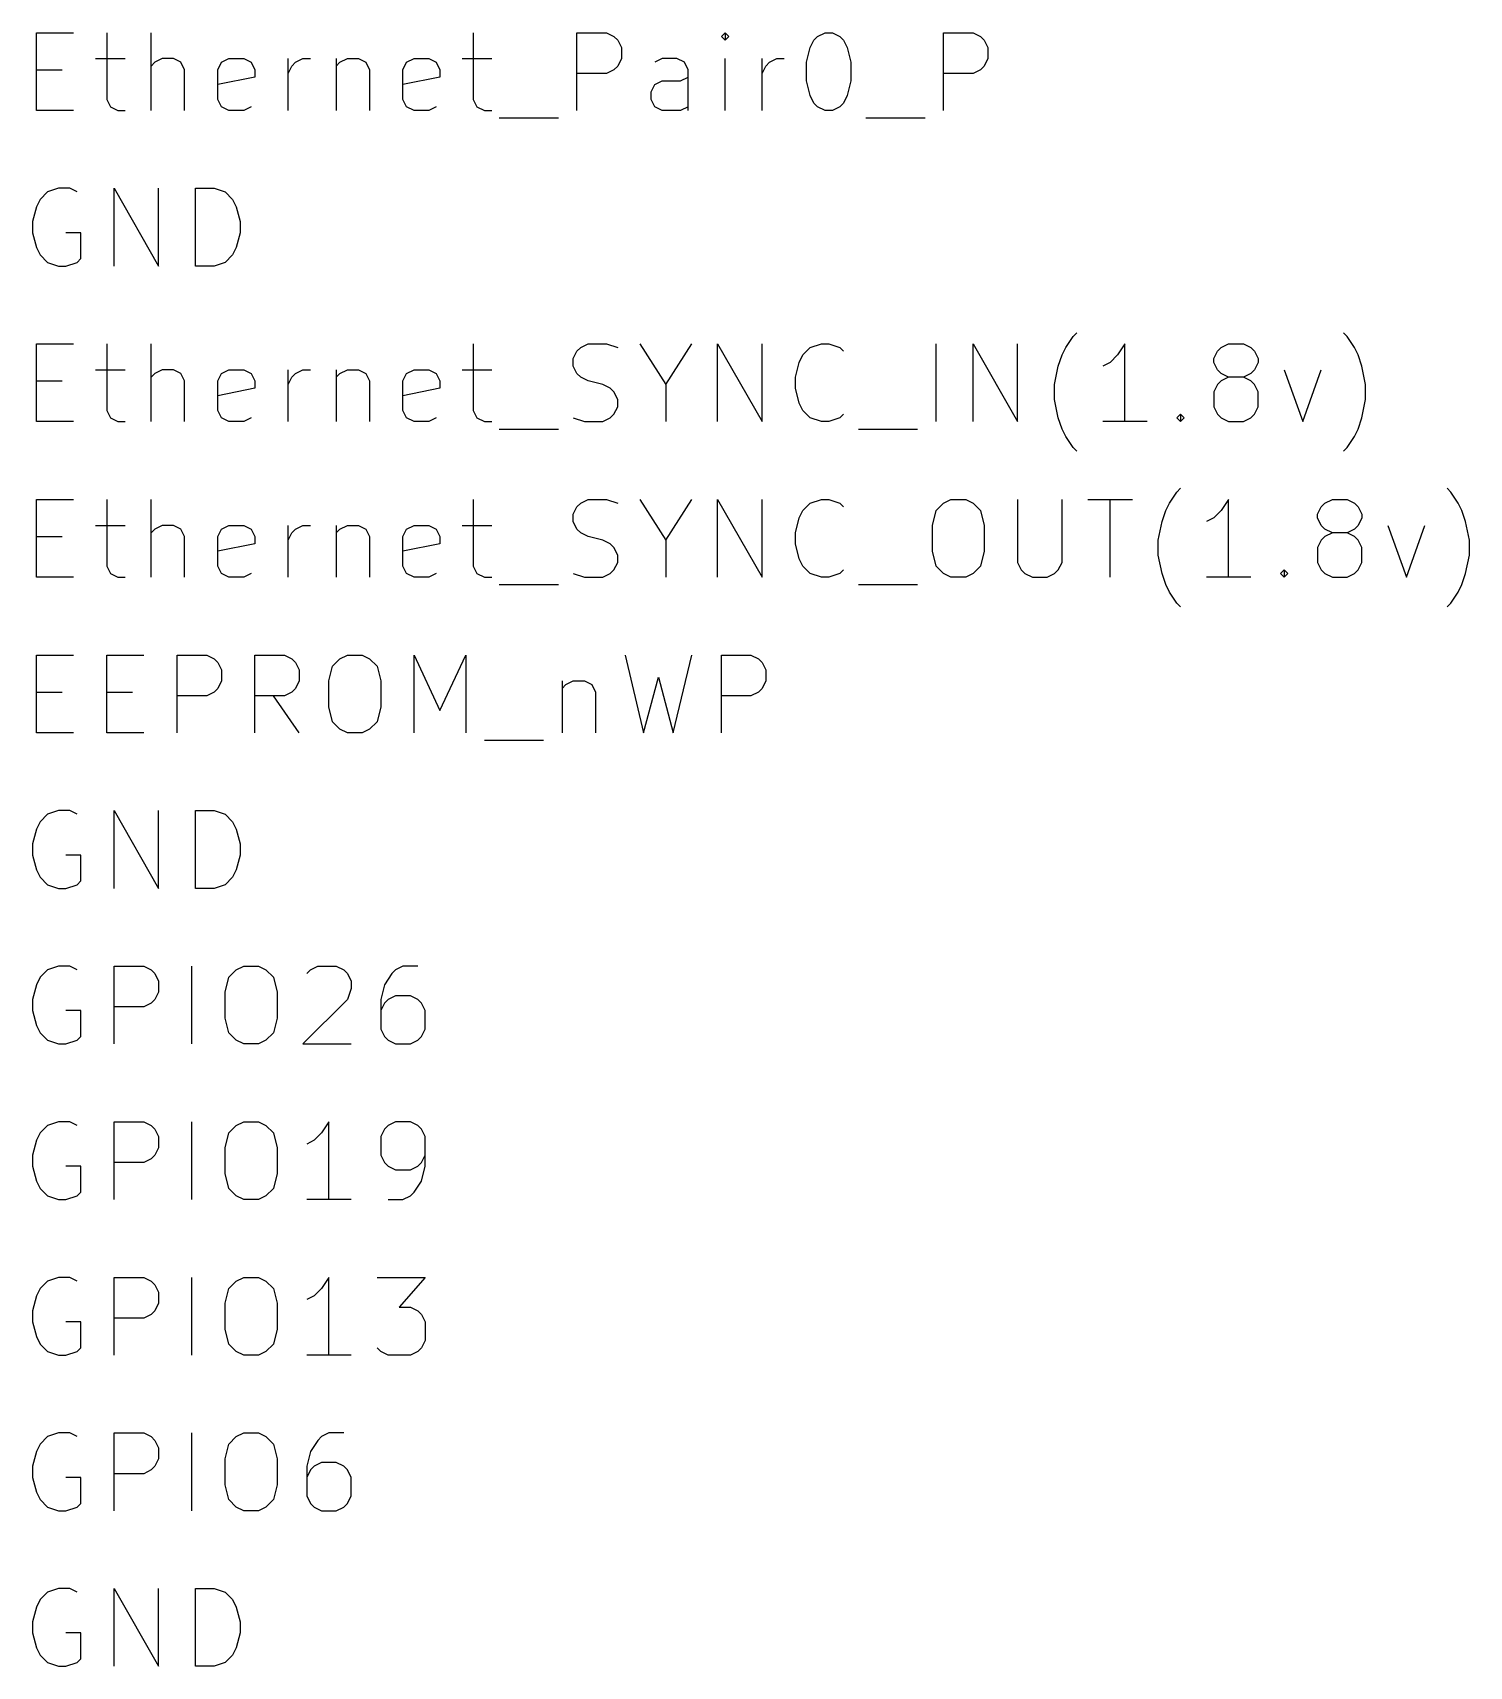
# Model space of a CAD drawing. Extents: x 0.4 to 11.3, y -7.9 to -0.4.
# Drawn here: x 1.73 to 2.653, y -2.473 to -1.423 of the extents above; entities that cross this region are included whole.
import ezdxf

# ---------------------------------------------------------------- set-up
doc = ezdxf.new("R2010")
doc.units = 0
doc.header["$MEASUREMENT"] = 0
doc.layers.add('CYAN2', color=4, linetype='CONTINUOUS')

msp = doc.modelspace()

# ---------------------------------------------------------------- linework, layer by layer
at = {"layer": 'CYAN2', "linetype": 'CONTINUOUS'}
for p, q in [((1.7319, -1.47313), (1.7319, -1.42313)), ((1.7319, -1.42313), (1.75571, -1.42313)), ((1.77714, -1.42313), (1.77714, -1.46599)), ((1.80571, -1.47313), (1.80571, -1.42313)), ((2.01285, -1.42313), (2.01285, -1.46599)), ((2.07952, -1.47313), (2.07952, -1.42313)), ((2.07952, -1.42313), (2.09856, -1.42313)), ((2.09856, -1.42313), (2.10333, -1.42551)), ((2.10333, -1.42551), (2.10571, -1.42789)), ((2.10571, -1.42789), (2.10809, -1.43265)), ((2.17475, -1.42313), (2.17237, -1.42551)), ((2.17237, -1.42551), (2.17475, -1.42789)), ((2.17713, -1.42551), (2.17475, -1.42313)), ((2.17475, -1.42313), (2.17475, -1.42789)), ((2.17475, -1.42789), (2.17713, -1.42551)), ((2.22952, -1.43265), (2.2319, -1.42789)), ((2.2319, -1.42789), (2.23428, -1.42551)), ((2.23428, -1.42551), (2.23904, -1.42313)), ((2.23904, -1.42313), (2.2438, -1.42313)), ((2.2438, -1.42313), (2.24856, -1.42551)), ((2.24856, -1.42551), (2.25094, -1.42789)), ((2.25094, -1.42789), (2.25333, -1.43265)), ((2.31523, -1.47313), (2.31523, -1.42313)), ((2.31523, -1.42313), (2.33428, -1.42313)), ((2.33428, -1.42313), (2.33904, -1.42551)), ((2.33904, -1.42551), (2.34142, -1.42789)), ((2.34142, -1.42789), (2.3438, -1.43265)), ((2.10809, -1.43265), (2.10809, -1.4398)), ((2.22714, -1.44218), (2.22952, -1.43265)), ((2.25333, -1.43265), (2.25571, -1.44218)), ((2.3438, -1.43265), (2.3438, -1.4398)), ((1.7319, -1.44694), (1.74857, -1.44694)), ((1.77, -1.4398), (1.78904, -1.4398)), ((1.80809, -1.44218), (1.80571, -1.44456)), ((1.81285, -1.4398), (1.80809, -1.44218)), ((1.82, -1.4398), (1.81285, -1.4398)), ((1.82476, -1.44218), (1.82, -1.4398)), ((1.82714, -1.44694), (1.82476, -1.44218)), ((1.82714, -1.47313), (1.82714, -1.44694)), ((1.84857, -1.44694), (1.85094, -1.44218)), ((1.84857, -1.46599), (1.84857, -1.44694)), ((1.85094, -1.44218), (1.85571, -1.4398)), ((1.85571, -1.4398), (1.86523, -1.4398)), ((1.86523, -1.4398), (1.86999, -1.44218)), ((1.86999, -1.44218), (1.87237, -1.44694)), ((1.87237, -1.44694), (1.87237, -1.4517)), ((1.8938, -1.47313), (1.8938, -1.4398)), ((1.8938, -1.44932), (1.89619, -1.44456)), ((1.89619, -1.44456), (1.89857, -1.44218)), ((1.89857, -1.44218), (1.90333, -1.4398)), ((1.90333, -1.4398), (1.90809, -1.4398)), ((1.92476, -1.4398), (1.92476, -1.47313)), ((1.92476, -1.44456), (1.92714, -1.44218)), ((1.92714, -1.44218), (1.9319, -1.4398)), ((1.9319, -1.4398), (1.93904, -1.4398)), ((1.93904, -1.4398), (1.9438, -1.44218)), ((1.9438, -1.44218), (1.94619, -1.44694)), ((1.94619, -1.44694), (1.94619, -1.47313)), ((1.96761, -1.44694), (1.96999, -1.44218)), ((1.96761, -1.46599), (1.96761, -1.44694)), ((1.96999, -1.44218), (1.97476, -1.4398)), ((1.97476, -1.4398), (1.98428, -1.4398)), ((1.98428, -1.4398), (1.98904, -1.44218)), ((1.98904, -1.44218), (1.99142, -1.44694)), ((1.99142, -1.44694), (1.99142, -1.4517)), ((2.00571, -1.4398), (2.02476, -1.4398)), ((2.10333, -1.44694), (2.09856, -1.44932)), ((2.10571, -1.44456), (2.10333, -1.44694)), ((2.10809, -1.4398), (2.10571, -1.44456)), ((2.13428, -1.4398), (2.12952, -1.44218)), ((2.1438, -1.4398), (2.13428, -1.4398)), ((2.14856, -1.44218), (2.1438, -1.4398)), ((2.15094, -1.44694), (2.14856, -1.44218)), ((2.15094, -1.47313), (2.15094, -1.44694)), ((2.17475, -1.47313), (2.17475, -1.4398)), ((2.19856, -1.47313), (2.19856, -1.4398)), ((2.19856, -1.44932), (2.20094, -1.44456)), ((2.20094, -1.44456), (2.20333, -1.44218)), ((2.20333, -1.44218), (2.20809, -1.4398)), ((2.20809, -1.4398), (2.21285, -1.4398)), ((2.22714, -1.45408), (2.22714, -1.44218)), ((2.25571, -1.44218), (2.25571, -1.45408)), ((2.33904, -1.44694), (2.33428, -1.44932)), ((2.34142, -1.44456), (2.33904, -1.44694)), ((2.3438, -1.4398), (2.34142, -1.44456)), ((1.87237, -1.4517), (1.84857, -1.45646)), ((1.99142, -1.4517), (1.96761, -1.45646)), ((2.09856, -1.44932), (2.07952, -1.44932)), ((2.12714, -1.46122), (2.12952, -1.45646)), ((2.12952, -1.45646), (2.13428, -1.45408)), ((2.13428, -1.45408), (2.14619, -1.45408)), ((2.14619, -1.45408), (2.15094, -1.4517)), ((2.22952, -1.46361), (2.22714, -1.45408)), ((2.25571, -1.45408), (2.25333, -1.46361)), ((2.33428, -1.44932), (2.31523, -1.44932)), ((1.77714, -1.46599), (1.77952, -1.47075)), ((1.85094, -1.47075), (1.84857, -1.46599)), ((1.96999, -1.47075), (1.96761, -1.46599)), ((2.01285, -1.46599), (2.01523, -1.47075)), ((2.12714, -1.46599), (2.12714, -1.46122)), ((2.12952, -1.47075), (2.12714, -1.46599)), ((2.2319, -1.46837), (2.22952, -1.46361)), ((2.23428, -1.47075), (2.2319, -1.46837)), ((2.25094, -1.46837), (2.24856, -1.47075)), ((2.25333, -1.46361), (2.25094, -1.46837)), ((1.75571, -1.47313), (1.7319, -1.47313)), ((1.77952, -1.47075), (1.78428, -1.47313)), ((1.78428, -1.47313), (1.78904, -1.47313)), ((1.85571, -1.47313), (1.85094, -1.47075)), ((1.86523, -1.47313), (1.85571, -1.47313)), ((1.86999, -1.47075), (1.86523, -1.47313)), ((1.97476, -1.47313), (1.96999, -1.47075)), ((1.98428, -1.47313), (1.97476, -1.47313)), ((1.98904, -1.47075), (1.98428, -1.47313)), ((2.01523, -1.47075), (2.02, -1.47313)), ((2.02, -1.47313), (2.02476, -1.47313)), ((2.02952, -1.47789), (2.06761, -1.47789)), ((2.13428, -1.47313), (2.12952, -1.47075)), ((2.14619, -1.47313), (2.13428, -1.47313)), ((2.15094, -1.47075), (2.14619, -1.47313)), ((2.23904, -1.47313), (2.23428, -1.47075)), ((2.2438, -1.47313), (2.23904, -1.47313)), ((2.24856, -1.47075), (2.2438, -1.47313)), ((2.26523, -1.47789), (2.30333, -1.47789)), ((1.73428, -1.53028), (1.7319, -1.53504)), ((1.73905, -1.52551), (1.73428, -1.53028)), ((1.74619, -1.52313), (1.73905, -1.52551)), ((1.75333, -1.52313), (1.74619, -1.52313)), ((1.75809, -1.52551), (1.75333, -1.52313)), ((1.7819, -1.57313), (1.7819, -1.52313)), ((1.7819, -1.52313), (1.81047, -1.57313)), ((1.81047, -1.57313), (1.81047, -1.52313)), ((1.83428, -1.57313), (1.83428, -1.52313)), ((1.83428, -1.52313), (1.84619, -1.52313)), ((1.84619, -1.52313), (1.85333, -1.52551)), ((1.85333, -1.52551), (1.85809, -1.53028)), ((1.85809, -1.53028), (1.86048, -1.53504)), ((1.7319, -1.53504), (1.72952, -1.54456)), ((1.86048, -1.53504), (1.86285, -1.54456)), ((1.72952, -1.54456), (1.72952, -1.5517)), ((1.72952, -1.5517), (1.7319, -1.56122)), ((1.76047, -1.5517), (1.75095, -1.5517)), ((1.76047, -1.56837), (1.76047, -1.5517)), ((1.86285, -1.5517), (1.86048, -1.56122)), ((1.86285, -1.54456), (1.86285, -1.5517)), ((1.7319, -1.56122), (1.73428, -1.56599)), ((1.86048, -1.56122), (1.85809, -1.56599)), ((1.73428, -1.56599), (1.73905, -1.57075)), ((1.73905, -1.57075), (1.74619, -1.57313)), ((1.74619, -1.57313), (1.75095, -1.57313)), ((1.75095, -1.57313), (1.75809, -1.57075)), ((1.75809, -1.57075), (1.76047, -1.56837)), ((1.84619, -1.57313), (1.83428, -1.57313)), ((1.85333, -1.57075), (1.84619, -1.57313)), ((1.85809, -1.56599), (1.85333, -1.57075)), ((2.39857, -1.61837), (2.40095, -1.61599)), ((2.57476, -1.61837), (2.57238, -1.61599)), ((1.7319, -1.67313), (1.7319, -1.62313)), ((1.7319, -1.62313), (1.75571, -1.62313)), ((1.77714, -1.62313), (1.77714, -1.66599)), ((1.80571, -1.67313), (1.80571, -1.62313)), ((2.01285, -1.62313), (2.01285, -1.66599)), ((2.07952, -1.62789), (2.0819, -1.62551)), ((2.0819, -1.62551), (2.08666, -1.62313)), ((2.08666, -1.62313), (2.09856, -1.62313)), ((2.09856, -1.62313), (2.10571, -1.62551)), ((2.11999, -1.62313), (2.13666, -1.64932)), ((2.13666, -1.64932), (2.15333, -1.62313)), ((2.16999, -1.67313), (2.16999, -1.62313)), ((2.16999, -1.62313), (2.19856, -1.67313)), ((2.19856, -1.67313), (2.19856, -1.62313)), ((2.22476, -1.63028), (2.22952, -1.62551)), ((2.22952, -1.62551), (2.23666, -1.62313)), ((2.23666, -1.62313), (2.24142, -1.62313)), ((2.24142, -1.62313), (2.24857, -1.62551)), ((2.24857, -1.62551), (2.25094, -1.62789)), ((2.31047, -1.67313), (2.31047, -1.62313)), ((2.33428, -1.67313), (2.33428, -1.62313)), ((2.33428, -1.62313), (2.36285, -1.67313)), ((2.36285, -1.67313), (2.36285, -1.62313)), ((2.39143, -1.63028), (2.39381, -1.62551)), ((2.39381, -1.62551), (2.39857, -1.61837)), ((2.4319, -1.62313), (2.42714, -1.63028)), ((2.4319, -1.67313), (2.4319, -1.62313)), ((2.49143, -1.62789), (2.49381, -1.62551)), ((2.49381, -1.62551), (2.49857, -1.62313)), ((2.49857, -1.62313), (2.50809, -1.62313)), ((2.50809, -1.62313), (2.51285, -1.62551)), ((2.51285, -1.62551), (2.51524, -1.62789)), ((2.57952, -1.62551), (2.57476, -1.61837)), ((2.5819, -1.63028), (2.57952, -1.62551)), ((2.07714, -1.63265), (2.07952, -1.62789)), ((2.07714, -1.63742), (2.07714, -1.63265)), ((2.07952, -1.64218), (2.07714, -1.63742)), ((2.22, -1.64456), (2.22237, -1.63504)), ((2.22237, -1.63504), (2.22476, -1.63028)), ((2.38666, -1.64932), (2.38904, -1.63742)), ((2.38904, -1.63742), (2.39143, -1.63028)), ((2.42238, -1.63504), (2.41762, -1.63742)), ((2.42714, -1.63028), (2.42238, -1.63504)), ((2.48905, -1.63265), (2.49143, -1.62789)), ((2.48905, -1.63504), (2.48905, -1.63265)), ((2.49143, -1.6398), (2.48905, -1.63504)), ((2.51524, -1.62789), (2.51762, -1.63265)), ((2.51762, -1.63504), (2.51524, -1.6398)), ((2.51762, -1.63265), (2.51762, -1.63504)), ((2.58428, -1.63742), (2.5819, -1.63028)), ((2.58666, -1.64932), (2.58428, -1.63742)), ((1.7319, -1.64694), (1.74857, -1.64694)), ((1.77, -1.6398), (1.78904, -1.6398)), ((1.80809, -1.64218), (1.80571, -1.64456)), ((1.81285, -1.6398), (1.80809, -1.64218)), ((1.82, -1.6398), (1.81285, -1.6398)), ((1.82476, -1.64218), (1.82, -1.6398)), ((1.82714, -1.64694), (1.82476, -1.64218)), ((1.82714, -1.67313), (1.82714, -1.64694)), ((1.84857, -1.64694), (1.85094, -1.64218)), ((1.84857, -1.66599), (1.84857, -1.64694)), ((1.85094, -1.64218), (1.85571, -1.6398)), ((1.85571, -1.6398), (1.86523, -1.6398)), ((1.86523, -1.6398), (1.86999, -1.64218)), ((1.86999, -1.64218), (1.87237, -1.64694)), ((1.87237, -1.64694), (1.87237, -1.6517)), ((1.8938, -1.67313), (1.8938, -1.6398)), ((1.8938, -1.64932), (1.89619, -1.64456)), ((1.89619, -1.64456), (1.89857, -1.64218)), ((1.89857, -1.64218), (1.90333, -1.6398)), ((1.90333, -1.6398), (1.90809, -1.6398)), ((1.92476, -1.6398), (1.92476, -1.67313)), ((1.92476, -1.64456), (1.92714, -1.64218)), ((1.92714, -1.64218), (1.9319, -1.6398)), ((1.9319, -1.6398), (1.93904, -1.6398)), ((1.93904, -1.6398), (1.9438, -1.64218)), ((1.9438, -1.64218), (1.94619, -1.64694)), ((1.94619, -1.64694), (1.94619, -1.67313)), ((1.96761, -1.64694), (1.96999, -1.64218)), ((1.96761, -1.66599), (1.96761, -1.64694)), ((1.96999, -1.64218), (1.97476, -1.6398)), ((1.97476, -1.6398), (1.98428, -1.6398)), ((1.98428, -1.6398), (1.98904, -1.64218)), ((1.98904, -1.64218), (1.99142, -1.64694)), ((1.99142, -1.64694), (1.99142, -1.6517)), ((2.00571, -1.6398), (2.02476, -1.6398)), ((2.0819, -1.64456), (2.07952, -1.64218)), ((2.08666, -1.64694), (2.0819, -1.64456)), ((2.09619, -1.64932), (2.08666, -1.64694)), ((2.22, -1.6517), (2.22, -1.64456)), ((2.49381, -1.64218), (2.49143, -1.6398)), ((2.49381, -1.64694), (2.49143, -1.64932)), ((2.49857, -1.64456), (2.49381, -1.64218)), ((2.49857, -1.64456), (2.49381, -1.64694)), ((2.50809, -1.64456), (2.49857, -1.64456)), ((2.51285, -1.64218), (2.50809, -1.64456)), ((2.51285, -1.64694), (2.50809, -1.64456)), ((2.51524, -1.6398), (2.51285, -1.64218)), ((2.51524, -1.64932), (2.51285, -1.64694)), ((2.53428, -1.6398), (2.54619, -1.67313)), ((2.54619, -1.67313), (2.55809, -1.6398)), ((1.87237, -1.6517), (1.84857, -1.65646)), ((1.99142, -1.6517), (1.96761, -1.65646)), ((2.10094, -1.6517), (2.09619, -1.64932)), ((2.10333, -1.65408), (2.10094, -1.6517)), ((2.10571, -1.65885), (2.10333, -1.65408)), ((2.10571, -1.66361), (2.10571, -1.65885)), ((2.13666, -1.64932), (2.13666, -1.67313)), ((2.22237, -1.66122), (2.22, -1.6517)), ((2.38666, -1.65885), (2.38666, -1.64932)), ((2.38904, -1.67075), (2.38666, -1.65885)), ((2.49143, -1.64932), (2.48905, -1.65408)), ((2.48905, -1.65408), (2.48905, -1.66361)), ((2.51762, -1.65408), (2.51524, -1.64932)), ((2.51762, -1.66361), (2.51762, -1.65408)), ((2.58428, -1.67075), (2.58666, -1.65885)), ((2.58666, -1.65885), (2.58666, -1.64932)), ((1.77714, -1.66599), (1.77952, -1.67075)), ((1.85094, -1.67075), (1.84857, -1.66599)), ((1.96999, -1.67075), (1.96761, -1.66599)), ((2.01285, -1.66599), (2.01523, -1.67075)), ((2.10094, -1.67075), (2.10333, -1.66837)), ((2.10333, -1.66837), (2.10571, -1.66361)), ((2.22476, -1.66599), (2.22237, -1.66122)), ((2.22952, -1.67075), (2.22476, -1.66599)), ((2.25094, -1.66837), (2.24857, -1.67075)), ((2.46524, -1.67075), (2.46761, -1.66837)), ((2.46761, -1.66837), (2.47, -1.67075)), ((2.46761, -1.66837), (2.46761, -1.67313)), ((2.48905, -1.66361), (2.49143, -1.66837)), ((2.49143, -1.66837), (2.49381, -1.67075)), ((2.51285, -1.67075), (2.51524, -1.66837)), ((2.51524, -1.66837), (2.51762, -1.66361)), ((1.75571, -1.67313), (1.7319, -1.67313)), ((1.77952, -1.67075), (1.78428, -1.67313)), ((1.78428, -1.67313), (1.78904, -1.67313)), ((1.85571, -1.67313), (1.85094, -1.67075)), ((1.86523, -1.67313), (1.85571, -1.67313)), ((1.86999, -1.67075), (1.86523, -1.67313)), ((1.97476, -1.67313), (1.96999, -1.67075)), ((1.98428, -1.67313), (1.97476, -1.67313)), ((1.98904, -1.67075), (1.98428, -1.67313)), ((2.01523, -1.67075), (2.02, -1.67313)), ((2.02, -1.67313), (2.02476, -1.67313)), ((2.02952, -1.67789), (2.06761, -1.67789)), ((2.07714, -1.67075), (2.08428, -1.67313)), ((2.08428, -1.67313), (2.09619, -1.67313)), ((2.09619, -1.67313), (2.10094, -1.67075)), ((2.23666, -1.67313), (2.22952, -1.67075)), ((2.24142, -1.67313), (2.23666, -1.67313)), ((2.24857, -1.67075), (2.24142, -1.67313)), ((2.26047, -1.67789), (2.29857, -1.67789)), ((2.39143, -1.67789), (2.38904, -1.67075)), ((2.39381, -1.68265), (2.39143, -1.67789)), ((2.44619, -1.67313), (2.41762, -1.67313)), ((2.46761, -1.67313), (2.46524, -1.67075)), ((2.47, -1.67075), (2.46761, -1.67313)), ((2.49381, -1.67075), (2.49857, -1.67313)), ((2.49857, -1.67313), (2.50809, -1.67313)), ((2.50809, -1.67313), (2.51285, -1.67075)), ((2.57952, -1.68265), (2.5819, -1.67789)), ((2.5819, -1.67789), (2.58428, -1.67075)), ((2.39857, -1.6898), (2.39381, -1.68265)), ((2.40095, -1.69218), (2.39857, -1.6898)), ((2.57238, -1.69218), (2.57476, -1.6898)), ((2.57476, -1.6898), (2.57952, -1.68265)), ((2.46047, -1.72551), (2.46523, -1.71837)), ((2.46523, -1.71837), (2.46761, -1.71599)), ((2.64143, -1.71837), (2.63904, -1.71599)), ((2.64619, -1.72551), (2.64143, -1.71837)), ((1.7319, -1.77313), (1.7319, -1.72313)), ((1.7319, -1.72313), (1.75571, -1.72313)), ((1.77714, -1.72313), (1.77714, -1.76599)), ((1.80571, -1.77313), (1.80571, -1.72313)), ((2.01285, -1.72313), (2.01285, -1.76599)), ((2.07714, -1.73265), (2.07952, -1.72789)), ((2.07952, -1.72789), (2.0819, -1.72551)), ((2.0819, -1.72551), (2.08666, -1.72313)), ((2.08666, -1.72313), (2.09856, -1.72313)), ((2.09856, -1.72313), (2.10571, -1.72551)), ((2.11999, -1.72313), (2.13666, -1.74932)), ((2.13666, -1.74932), (2.15333, -1.72313)), ((2.16999, -1.77313), (2.16999, -1.72313)), ((2.16999, -1.72313), (2.19856, -1.77313)), ((2.19856, -1.77313), (2.19856, -1.72313)), ((2.22237, -1.73504), (2.22476, -1.73028)), ((2.22476, -1.73028), (2.22952, -1.72551)), ((2.22952, -1.72551), (2.23666, -1.72313)), ((2.23666, -1.72313), (2.24142, -1.72313)), ((2.24142, -1.72313), (2.24857, -1.72551)), ((2.24857, -1.72551), (2.25094, -1.72789)), ((2.30809, -1.7398), (2.31047, -1.73028)), ((2.31047, -1.73028), (2.31523, -1.72551)), ((2.31523, -1.72551), (2.31999, -1.72313)), ((2.31999, -1.72313), (2.32952, -1.72313)), ((2.32952, -1.72313), (2.33428, -1.72551)), ((2.33428, -1.72551), (2.33904, -1.73028)), ((2.33904, -1.73028), (2.34142, -1.7398)), ((2.36285, -1.72313), (2.36285, -1.76361)), ((2.39142, -1.76361), (2.39142, -1.72313)), ((2.40809, -1.72313), (2.43666, -1.72313)), ((2.42238, -1.77313), (2.42238, -1.72313)), ((2.45571, -1.73742), (2.45809, -1.73028)), ((2.45809, -1.73028), (2.46047, -1.72551)), ((2.49381, -1.73028), (2.48904, -1.73504)), ((2.49857, -1.72313), (2.49381, -1.73028)), ((2.49857, -1.77313), (2.49857, -1.72313)), ((2.55571, -1.73265), (2.55809, -1.72789)), ((2.55809, -1.72789), (2.56047, -1.72551)), ((2.56047, -1.72551), (2.56524, -1.72313)), ((2.56524, -1.72313), (2.57476, -1.72313)), ((2.57476, -1.72313), (2.57952, -1.72551)), ((2.57952, -1.72551), (2.5819, -1.72789)), ((2.5819, -1.72789), (2.58428, -1.73265)), ((2.64857, -1.73028), (2.64619, -1.72551)), ((2.65095, -1.73742), (2.64857, -1.73028)), ((1.77, -1.7398), (1.78904, -1.7398)), ((1.80809, -1.74218), (1.80571, -1.74456)), ((1.81285, -1.7398), (1.80809, -1.74218)), ((1.82, -1.7398), (1.81285, -1.7398)), ((1.82476, -1.74218), (1.82, -1.7398)), ((1.82714, -1.74694), (1.82476, -1.74218)), ((1.84857, -1.74694), (1.85094, -1.74218)), ((1.85094, -1.74218), (1.85571, -1.7398)), ((1.85571, -1.7398), (1.86523, -1.7398)), ((1.86523, -1.7398), (1.86999, -1.74218)), ((1.86999, -1.74218), (1.87237, -1.74694)), ((1.8938, -1.77313), (1.8938, -1.7398)), ((1.89619, -1.74456), (1.89857, -1.74218)), ((1.89857, -1.74218), (1.90333, -1.7398)), ((1.90333, -1.7398), (1.90809, -1.7398)), ((1.92476, -1.7398), (1.92476, -1.77313)), ((1.92476, -1.74456), (1.92714, -1.74218)), ((1.92714, -1.74218), (1.9319, -1.7398)), ((1.9319, -1.7398), (1.93904, -1.7398)), ((1.93904, -1.7398), (1.9438, -1.74218)), ((1.9438, -1.74218), (1.94619, -1.74694)), ((1.96761, -1.74694), (1.96999, -1.74218)), ((1.96999, -1.74218), (1.97476, -1.7398)), ((1.97476, -1.7398), (1.98428, -1.7398)), ((1.98428, -1.7398), (1.98904, -1.74218)), ((1.98904, -1.74218), (1.99142, -1.74694)), ((2.00571, -1.7398), (2.02476, -1.7398)), ((2.07714, -1.73742), (2.07714, -1.73265)), ((2.07952, -1.74218), (2.07714, -1.73742)), ((2.0819, -1.74456), (2.07952, -1.74218)), ((2.22, -1.74456), (2.22237, -1.73504)), ((2.30809, -1.75646), (2.30809, -1.7398)), ((2.34142, -1.7398), (2.34142, -1.75646)), ((2.45333, -1.74932), (2.45571, -1.73742)), ((2.48904, -1.73504), (2.48428, -1.73742)), ((2.55571, -1.73504), (2.55571, -1.73265)), ((2.55809, -1.7398), (2.55571, -1.73504)), ((2.56047, -1.74218), (2.55809, -1.7398)), ((2.56524, -1.74456), (2.56047, -1.74218)), ((2.57952, -1.74218), (2.57476, -1.74456)), ((2.5819, -1.7398), (2.57952, -1.74218)), ((2.58428, -1.73504), (2.5819, -1.7398)), ((2.58428, -1.73265), (2.58428, -1.73504)), ((2.60095, -1.7398), (2.61285, -1.77313)), ((2.61285, -1.77313), (2.62476, -1.7398)), ((2.65333, -1.74932), (2.65095, -1.73742)), ((1.7319, -1.74694), (1.74857, -1.74694)), ((1.82714, -1.77313), (1.82714, -1.74694)), ((1.84857, -1.76599), (1.84857, -1.74694)), ((1.87237, -1.7517), (1.84857, -1.75646)), ((1.87237, -1.74694), (1.87237, -1.7517)), ((1.8938, -1.74932), (1.89619, -1.74456)), ((1.94619, -1.74694), (1.94619, -1.77313)), ((1.96761, -1.76599), (1.96761, -1.74694)), ((1.99142, -1.7517), (1.96761, -1.75646)), ((1.99142, -1.74694), (1.99142, -1.7517)), ((2.08666, -1.74694), (2.0819, -1.74456)), ((2.09619, -1.74932), (2.08666, -1.74694)), ((2.10094, -1.7517), (2.09619, -1.74932)), ((2.10333, -1.75408), (2.10094, -1.7517)), ((2.13666, -1.74932), (2.13666, -1.77313)), ((2.22, -1.7517), (2.22, -1.74456)), ((2.22237, -1.76122), (2.22, -1.7517)), ((2.45333, -1.75885), (2.45333, -1.74932)), ((2.55809, -1.74932), (2.55571, -1.75408)), ((2.56047, -1.74694), (2.55809, -1.74932)), ((2.56524, -1.74456), (2.56047, -1.74694)), ((2.57476, -1.74456), (2.56524, -1.74456)), ((2.57952, -1.74694), (2.57476, -1.74456)), ((2.5819, -1.74932), (2.57952, -1.74694)), ((2.58428, -1.75408), (2.5819, -1.74932)), ((2.65333, -1.75885), (2.65333, -1.74932)), ((2.10571, -1.75885), (2.10333, -1.75408)), ((2.10333, -1.76837), (2.10571, -1.76361)), ((2.10571, -1.76361), (2.10571, -1.75885)), ((2.22476, -1.76599), (2.22237, -1.76122)), ((2.31047, -1.76599), (2.30809, -1.75646)), ((2.34142, -1.75646), (2.33904, -1.76599)), ((2.36285, -1.76361), (2.36523, -1.76837)), ((2.38904, -1.76837), (2.39142, -1.76361)), ((2.45571, -1.77075), (2.45333, -1.75885)), ((2.55571, -1.75408), (2.55571, -1.76361)), ((2.55571, -1.76361), (2.55809, -1.76837)), ((2.5819, -1.76837), (2.58428, -1.76361)), ((2.58428, -1.76361), (2.58428, -1.75408)), ((2.65095, -1.77075), (2.65333, -1.75885)), ((1.75571, -1.77313), (1.7319, -1.77313)), ((1.77714, -1.76599), (1.77952, -1.77075)), ((1.77952, -1.77075), (1.78428, -1.77313)), ((1.78428, -1.77313), (1.78904, -1.77313)), ((1.85094, -1.77075), (1.84857, -1.76599)), ((1.85571, -1.77313), (1.85094, -1.77075)), ((1.86523, -1.77313), (1.85571, -1.77313)), ((1.86999, -1.77075), (1.86523, -1.77313)), ((1.96999, -1.77075), (1.96761, -1.76599)), ((1.97476, -1.77313), (1.96999, -1.77075)), ((1.98428, -1.77313), (1.97476, -1.77313)), ((1.98904, -1.77075), (1.98428, -1.77313)), ((2.01285, -1.76599), (2.01523, -1.77075)), ((2.01523, -1.77075), (2.02, -1.77313)), ((2.02, -1.77313), (2.02476, -1.77313)), ((2.07714, -1.77075), (2.08428, -1.77313)), ((2.08428, -1.77313), (2.09619, -1.77313)), ((2.09619, -1.77313), (2.10094, -1.77075)), ((2.10094, -1.77075), (2.10333, -1.76837)), ((2.22952, -1.77075), (2.22476, -1.76599)), ((2.23666, -1.77313), (2.22952, -1.77075)), ((2.24142, -1.77313), (2.23666, -1.77313)), ((2.24857, -1.77075), (2.24142, -1.77313)), ((2.25094, -1.76837), (2.24857, -1.77075)), ((2.31523, -1.77075), (2.31047, -1.76599)), ((2.31999, -1.77313), (2.31523, -1.77075)), ((2.32952, -1.77313), (2.31999, -1.77313)), ((2.33428, -1.77075), (2.32952, -1.77313)), ((2.33904, -1.76599), (2.33428, -1.77075)), ((2.36523, -1.76837), (2.36761, -1.77075)), ((2.36761, -1.77075), (2.37237, -1.77313)), ((2.37237, -1.77313), (2.3819, -1.77313)), ((2.3819, -1.77313), (2.38666, -1.77075)), ((2.38666, -1.77075), (2.38904, -1.76837)), ((2.45809, -1.77789), (2.45571, -1.77075)), ((2.51285, -1.77313), (2.48428, -1.77313)), ((2.5319, -1.77075), (2.53428, -1.76837)), ((2.53428, -1.77313), (2.5319, -1.77075)), ((2.53428, -1.76837), (2.53666, -1.77075)), ((2.53428, -1.76837), (2.53428, -1.77313)), ((2.53666, -1.77075), (2.53428, -1.77313)), ((2.55809, -1.76837), (2.56047, -1.77075)), ((2.56047, -1.77075), (2.56524, -1.77313)), ((2.56524, -1.77313), (2.57476, -1.77313)), ((2.57476, -1.77313), (2.57952, -1.77075)), ((2.57952, -1.77075), (2.5819, -1.76837)), ((2.64857, -1.77789), (2.65095, -1.77075)), ((2.02952, -1.77789), (2.06761, -1.77789)), ((2.26047, -1.77789), (2.29857, -1.77789)), ((2.46047, -1.78265), (2.45809, -1.77789)), ((2.46523, -1.7898), (2.46047, -1.78265)), ((2.64143, -1.7898), (2.64619, -1.78265)), ((2.64619, -1.78265), (2.64857, -1.77789)), ((2.46761, -1.79218), (2.46523, -1.7898)), ((2.63904, -1.79218), (2.64143, -1.7898)), ((1.7319, -1.87313), (1.7319, -1.82313)), ((1.7319, -1.82313), (1.75571, -1.82313)), ((1.77714, -1.87313), (1.77714, -1.82313)), ((1.77714, -1.82313), (1.80095, -1.82313)), ((1.82237, -1.87313), (1.82237, -1.82313)), ((1.82237, -1.82313), (1.84142, -1.82313)), ((1.84142, -1.82313), (1.84619, -1.82551)), ((1.84619, -1.82551), (1.84857, -1.82789)), ((1.87237, -1.87313), (1.87237, -1.82313)), ((1.87237, -1.82313), (1.89142, -1.82313)), ((1.89142, -1.82313), (1.89619, -1.82551)), ((1.89619, -1.82551), (1.89857, -1.82789)), ((1.92237, -1.83028), (1.92714, -1.82551)), ((1.92714, -1.82551), (1.9319, -1.82313)), ((1.9319, -1.82313), (1.94142, -1.82313)), ((1.94142, -1.82313), (1.94619, -1.82551)), ((1.94619, -1.82551), (1.95094, -1.83028)), ((1.97476, -1.87313), (1.97476, -1.82313)), ((1.97476, -1.82313), (1.99143, -1.85885)), ((1.99143, -1.85885), (2.00809, -1.82313)), ((2.00809, -1.82313), (2.00809, -1.87313)), ((2.11047, -1.82313), (2.12237, -1.87313)), ((2.14142, -1.87313), (2.15333, -1.82313)), ((2.17237, -1.87313), (2.17237, -1.82313)), ((2.17237, -1.82313), (2.19142, -1.82313)), ((2.19142, -1.82313), (2.19618, -1.82551)), ((2.19618, -1.82551), (2.19856, -1.82789)), ((1.84857, -1.82789), (1.85094, -1.83265)), ((1.85094, -1.83265), (1.85094, -1.8398)), ((1.89857, -1.82789), (1.90094, -1.83265)), ((1.90094, -1.83265), (1.90094, -1.8398)), ((1.92, -1.8398), (1.92237, -1.83028)), ((1.95094, -1.83028), (1.95333, -1.8398)), ((2.12237, -1.87313), (2.1319, -1.83742)), ((2.1319, -1.83742), (2.14142, -1.87313)), ((2.19856, -1.82789), (2.20094, -1.83265)), ((2.20094, -1.83265), (2.20094, -1.8398)), ((1.7319, -1.84694), (1.74857, -1.84694)), ((1.77714, -1.84694), (1.79381, -1.84694)), ((1.84619, -1.84694), (1.84142, -1.84932)), ((1.84857, -1.84456), (1.84619, -1.84694)), ((1.85094, -1.8398), (1.84857, -1.84456)), ((1.89619, -1.84694), (1.89142, -1.84932)), ((1.89857, -1.84456), (1.89619, -1.84694)), ((1.90094, -1.8398), (1.89857, -1.84456)), ((1.92, -1.85646), (1.92, -1.8398)), ((1.95333, -1.8398), (1.95333, -1.85646)), ((2.06999, -1.8398), (2.06999, -1.87313)), ((2.06999, -1.84456), (2.07237, -1.84218)), ((2.07237, -1.84218), (2.07714, -1.8398)), ((2.07714, -1.8398), (2.08428, -1.8398)), ((2.08428, -1.8398), (2.08904, -1.84218)), ((2.08904, -1.84218), (2.09142, -1.84694)), ((2.09142, -1.84694), (2.09142, -1.87313)), ((2.19618, -1.84694), (2.19142, -1.84932)), ((2.19856, -1.84456), (2.19618, -1.84694)), ((2.20094, -1.8398), (2.19856, -1.84456)), ((1.84142, -1.84932), (1.82237, -1.84932)), ((1.89142, -1.84932), (1.87237, -1.84932)), ((1.90094, -1.87313), (1.88428, -1.84932)), ((1.92237, -1.86599), (1.92, -1.85646)), ((1.95333, -1.85646), (1.95094, -1.86599)), ((2.19142, -1.84932), (2.17237, -1.84932)), ((1.92714, -1.87075), (1.92237, -1.86599)), ((1.95094, -1.86599), (1.94619, -1.87075)), ((1.75571, -1.87313), (1.7319, -1.87313)), ((1.80095, -1.87313), (1.77714, -1.87313)), ((1.9319, -1.87313), (1.92714, -1.87075)), ((1.94142, -1.87313), (1.9319, -1.87313)), ((1.94619, -1.87075), (1.94142, -1.87313)), ((2.02, -1.87789), (2.05809, -1.87789)), ((1.73428, -1.93028), (1.7319, -1.93504)), ((1.73905, -1.92551), (1.73428, -1.93028)), ((1.74619, -1.92313), (1.73905, -1.92551)), ((1.75333, -1.92313), (1.74619, -1.92313)), ((1.75809, -1.92551), (1.75333, -1.92313)), ((1.7819, -1.97313), (1.7819, -1.92313)), ((1.7819, -1.92313), (1.81047, -1.97313)), ((1.81047, -1.97313), (1.81047, -1.92313)), ((1.83428, -1.97313), (1.83428, -1.92313)), ((1.83428, -1.92313), (1.84619, -1.92313)), ((1.84619, -1.92313), (1.85333, -1.92551)), ((1.85333, -1.92551), (1.85809, -1.93028)), ((1.85809, -1.93028), (1.86048, -1.93504)), ((1.7319, -1.93504), (1.72952, -1.94456)), ((1.86048, -1.93504), (1.86285, -1.94456)), ((1.72952, -1.94456), (1.72952, -1.9517)), ((1.72952, -1.9517), (1.7319, -1.96122)), ((1.76047, -1.9517), (1.75095, -1.9517)), ((1.76047, -1.96837), (1.76047, -1.9517)), ((1.86285, -1.9517), (1.86048, -1.96122)), ((1.86285, -1.94456), (1.86285, -1.9517)), ((1.7319, -1.96122), (1.73428, -1.96599)), ((1.86048, -1.96122), (1.85809, -1.96599)), ((1.73428, -1.96599), (1.73905, -1.97075)), ((1.73905, -1.97075), (1.74619, -1.97313)), ((1.74619, -1.97313), (1.75095, -1.97313)), ((1.75095, -1.97313), (1.75809, -1.97075)), ((1.75809, -1.97075), (1.76047, -1.96837)), ((1.84619, -1.97313), (1.83428, -1.97313)), ((1.85333, -1.97075), (1.84619, -1.97313)), ((1.85809, -1.96599), (1.85333, -1.97075)), ((1.73905, -2.02551), (1.73428, -2.03028)), ((1.74619, -2.02313), (1.73905, -2.02551)), ((1.75333, -2.02313), (1.74619, -2.02313)), ((1.75809, -2.02551), (1.75333, -2.02313)), ((1.7819, -2.07313), (1.7819, -2.02313)), ((1.7819, -2.02313), (1.80095, -2.02313)), ((1.80095, -2.02313), (1.80571, -2.02551)), ((1.80571, -2.02551), (1.80809, -2.02789)), ((1.8319, -2.07313), (1.8319, -2.02313)), ((1.85571, -2.03028), (1.86048, -2.02551)), ((1.86048, -2.02551), (1.86524, -2.02313)), ((1.86524, -2.02313), (1.87476, -2.02313)), ((1.87476, -2.02313), (1.87952, -2.02551)), ((1.87952, -2.02551), (1.88428, -2.03028)), ((1.90572, -2.02789), (1.90809, -2.02551)), ((1.90809, -2.02551), (1.91286, -2.02313)), ((1.91286, -2.02313), (1.92476, -2.02313)), ((1.92476, -2.02313), (1.92952, -2.02551)), ((1.92952, -2.02551), (1.93191, -2.02789)), ((1.96286, -2.02551), (1.96048, -2.02789)), ((1.96762, -2.02313), (1.96286, -2.02551)), ((1.97714, -2.02313), (1.96762, -2.02313)), ((1.7319, -2.03504), (1.72952, -2.04456)), ((1.73428, -2.03028), (1.7319, -2.03504)), ((1.80809, -2.02789), (1.81047, -2.03265)), ((1.81047, -2.03265), (1.81047, -2.0398)), ((1.85333, -2.0398), (1.85571, -2.03028)), ((1.88428, -2.03028), (1.88667, -2.0398)), ((1.93191, -2.02789), (1.93429, -2.03265)), ((1.93429, -2.03265), (1.93429, -2.03742)), ((1.95571, -2.03504), (1.95333, -2.04456)), ((1.96048, -2.02789), (1.95571, -2.03504)), ((1.72952, -2.04456), (1.72952, -2.0517)), ((1.80571, -2.04694), (1.80095, -2.04932)), ((1.80809, -2.04456), (1.80571, -2.04694)), ((1.81047, -2.0398), (1.80809, -2.04456)), ((1.85333, -2.05646), (1.85333, -2.0398)), ((1.88667, -2.0398), (1.88667, -2.05646)), ((1.93191, -2.04456), (1.90333, -2.07313)), ((1.93429, -2.03742), (1.93191, -2.04456)), ((1.95333, -2.04456), (1.95333, -2.06361)), ((1.95571, -2.04694), (1.95333, -2.0517)), ((1.95809, -2.04456), (1.95571, -2.04694)), ((1.96286, -2.04218), (1.95809, -2.04456)), ((1.97238, -2.04218), (1.96286, -2.04218)), ((1.97714, -2.04456), (1.97238, -2.04218)), ((1.97952, -2.04694), (1.97714, -2.04456)), ((1.98191, -2.0517), (1.97952, -2.04694)), ((1.72952, -2.0517), (1.7319, -2.06122)), ((1.76047, -2.0517), (1.75095, -2.0517)), ((1.76047, -2.06837), (1.76047, -2.0517)), ((1.80095, -2.04932), (1.7819, -2.04932)), ((1.85571, -2.06599), (1.85333, -2.05646)), ((1.88667, -2.05646), (1.88428, -2.06599)), ((1.98191, -2.06361), (1.98191, -2.0517)), ((1.7319, -2.06122), (1.73428, -2.06599)), ((1.73428, -2.06599), (1.73905, -2.07075)), ((1.75809, -2.07075), (1.76047, -2.06837)), ((1.86048, -2.07075), (1.85571, -2.06599)), ((1.88428, -2.06599), (1.87952, -2.07075)), ((1.95333, -2.06361), (1.95571, -2.06837)), ((1.95571, -2.06837), (1.95809, -2.07075)), ((1.97714, -2.07075), (1.97952, -2.06837)), ((1.97952, -2.06837), (1.98191, -2.06361)), ((1.73905, -2.07075), (1.74619, -2.07313)), ((1.74619, -2.07313), (1.75095, -2.07313)), ((1.75095, -2.07313), (1.75809, -2.07075)), ((1.86524, -2.07313), (1.86048, -2.07075)), ((1.87476, -2.07313), (1.86524, -2.07313)), ((1.87952, -2.07075), (1.87476, -2.07313)), ((1.90333, -2.07313), (1.93429, -2.07313)), ((1.95809, -2.07075), (1.96286, -2.07313)), ((1.96286, -2.07313), (1.97238, -2.07313)), ((1.97238, -2.07313), (1.97714, -2.07075)), ((1.73428, -2.13028), (1.7319, -2.13504)), ((1.73905, -2.12551), (1.73428, -2.13028)), ((1.74619, -2.12313), (1.73905, -2.12551)), ((1.75333, -2.12313), (1.74619, -2.12313)), ((1.75809, -2.12551), (1.75333, -2.12313)), ((1.7819, -2.17313), (1.7819, -2.12313)), ((1.7819, -2.12313), (1.80095, -2.12313)), ((1.80095, -2.12313), (1.80571, -2.12551)), ((1.80571, -2.12551), (1.80809, -2.12789)), ((1.80809, -2.12789), (1.81047, -2.13265)), ((1.8319, -2.17313), (1.8319, -2.12313)), ((1.85333, -2.1398), (1.85571, -2.13028)), ((1.85571, -2.13028), (1.86048, -2.12551)), ((1.86048, -2.12551), (1.86524, -2.12313)), ((1.86524, -2.12313), (1.87476, -2.12313)), ((1.87476, -2.12313), (1.87952, -2.12551)), ((1.87952, -2.12551), (1.88428, -2.13028)), ((1.88428, -2.13028), (1.88667, -2.1398)), ((1.91524, -2.13028), (1.91048, -2.13504)), ((1.92, -2.12313), (1.91524, -2.13028)), ((1.92, -2.17313), (1.92, -2.12313)), ((1.95571, -2.12789), (1.95333, -2.13265)), ((1.95809, -2.12551), (1.95571, -2.12789)), ((1.96286, -2.12313), (1.95809, -2.12551)), ((1.97238, -2.12313), (1.96286, -2.12313)), ((1.97714, -2.12551), (1.97238, -2.12313)), ((1.97952, -2.12789), (1.97714, -2.12551)), ((1.98191, -2.13265), (1.97952, -2.12789)), ((1.7319, -2.13504), (1.72952, -2.14456)), ((1.81047, -2.1398), (1.80809, -2.14456)), ((1.81047, -2.13265), (1.81047, -2.1398)), ((1.85333, -2.15646), (1.85333, -2.1398)), ((1.88667, -2.1398), (1.88667, -2.15646)), ((1.91048, -2.13504), (1.90572, -2.13742)), ((1.95333, -2.13265), (1.95333, -2.14456)), ((1.98191, -2.1517), (1.98191, -2.13265)), ((1.72952, -2.14456), (1.72952, -2.1517)), ((1.72952, -2.1517), (1.7319, -2.16122)), ((1.76047, -2.1517), (1.75095, -2.1517)), ((1.76047, -2.16837), (1.76047, -2.1517)), ((1.80095, -2.14932), (1.7819, -2.14932)), ((1.80571, -2.14694), (1.80095, -2.14932)), ((1.80809, -2.14456), (1.80571, -2.14694)), ((1.95333, -2.14456), (1.95571, -2.14932)), ((1.95571, -2.14932), (1.95809, -2.1517)), ((1.95809, -2.1517), (1.96286, -2.15408)), ((1.97238, -2.15408), (1.97714, -2.1517)), ((1.97714, -2.1517), (1.97952, -2.14932)), ((1.97952, -2.14932), (1.98191, -2.14456)), ((1.97952, -2.16122), (1.98191, -2.1517)), ((1.7319, -2.16122), (1.73428, -2.16599)), ((1.85571, -2.16599), (1.85333, -2.15646)), ((1.88667, -2.15646), (1.88428, -2.16599)), ((1.96286, -2.15408), (1.97238, -2.15408)), ((1.97476, -2.16837), (1.97952, -2.16122)), ((1.73428, -2.16599), (1.73905, -2.17075)), ((1.73905, -2.17075), (1.74619, -2.17313)), ((1.74619, -2.17313), (1.75095, -2.17313)), ((1.75095, -2.17313), (1.75809, -2.17075)), ((1.75809, -2.17075), (1.76047, -2.16837)), ((1.86048, -2.17075), (1.85571, -2.16599)), ((1.86524, -2.17313), (1.86048, -2.17075)), ((1.87476, -2.17313), (1.86524, -2.17313)), ((1.87952, -2.17075), (1.87476, -2.17313)), ((1.88428, -2.16599), (1.87952, -2.17075)), ((1.93429, -2.17313), (1.90572, -2.17313)), ((1.95809, -2.17313), (1.96762, -2.17313)), ((1.96762, -2.17313), (1.97238, -2.17075)), ((1.97238, -2.17075), (1.97476, -2.16837)), ((1.73905, -2.22551), (1.73428, -2.23028)), ((1.74619, -2.22313), (1.73905, -2.22551)), ((1.75333, -2.22313), (1.74619, -2.22313)), ((1.75809, -2.22551), (1.75333, -2.22313)), ((1.7819, -2.27313), (1.7819, -2.22313)), ((1.7819, -2.22313), (1.80095, -2.22313)), ((1.80095, -2.22313), (1.80571, -2.22551)), ((1.80571, -2.22551), (1.80809, -2.22789)), ((1.8319, -2.27313), (1.8319, -2.22313)), ((1.85571, -2.23028), (1.86048, -2.22551)), ((1.86048, -2.22551), (1.86524, -2.22313)), ((1.86524, -2.22313), (1.87476, -2.22313)), ((1.87476, -2.22313), (1.87952, -2.22551)), ((1.87952, -2.22551), (1.88428, -2.23028)), ((1.92, -2.22313), (1.91524, -2.23028)), ((1.92, -2.27313), (1.92, -2.22313)), ((1.95095, -2.22313), (1.98191, -2.22313)), ((1.98191, -2.22313), (1.96524, -2.24218)), ((1.7319, -2.23504), (1.72952, -2.24456)), ((1.73428, -2.23028), (1.7319, -2.23504)), ((1.80809, -2.22789), (1.81047, -2.23265)), ((1.81047, -2.23265), (1.81047, -2.2398)), ((1.85333, -2.2398), (1.85571, -2.23028)), ((1.88428, -2.23028), (1.88667, -2.2398)), ((1.91048, -2.23504), (1.90572, -2.23742)), ((1.91524, -2.23028), (1.91048, -2.23504)), ((1.72952, -2.24456), (1.72952, -2.2517)), ((1.80571, -2.24694), (1.80095, -2.24932)), ((1.80809, -2.24456), (1.80571, -2.24694)), ((1.81047, -2.2398), (1.80809, -2.24456)), ((1.85333, -2.25646), (1.85333, -2.2398)), ((1.88667, -2.2398), (1.88667, -2.25646)), ((1.96524, -2.24218), (1.97238, -2.24218)), ((1.97238, -2.24218), (1.97714, -2.24456)), ((1.97714, -2.24456), (1.97952, -2.24694)), ((1.97952, -2.24694), (1.98191, -2.2517)), ((1.72952, -2.2517), (1.7319, -2.26122)), ((1.76047, -2.2517), (1.75095, -2.2517)), ((1.76047, -2.26837), (1.76047, -2.2517)), ((1.80095, -2.24932), (1.7819, -2.24932)), ((1.85571, -2.26599), (1.85333, -2.25646)), ((1.88667, -2.25646), (1.88428, -2.26599)), ((1.98191, -2.2517), (1.98191, -2.26361)), ((1.7319, -2.26122), (1.73428, -2.26599)), ((1.73428, -2.26599), (1.73905, -2.27075)), ((1.86048, -2.27075), (1.85571, -2.26599)), ((1.88428, -2.26599), (1.87952, -2.27075)), ((1.98191, -2.26361), (1.97952, -2.26837)), ((1.73905, -2.27075), (1.74619, -2.27313)), ((1.74619, -2.27313), (1.75095, -2.27313)), ((1.75095, -2.27313), (1.75809, -2.27075)), ((1.75809, -2.27075), (1.76047, -2.26837)), ((1.86524, -2.27313), (1.86048, -2.27075)), ((1.87476, -2.27313), (1.86524, -2.27313)), ((1.87952, -2.27075), (1.87476, -2.27313)), ((1.93429, -2.27313), (1.90572, -2.27313)), ((1.95333, -2.27075), (1.95095, -2.26837)), ((1.95809, -2.27313), (1.95333, -2.27075)), ((1.97238, -2.27313), (1.95809, -2.27313)), ((1.97714, -2.27075), (1.97238, -2.27313)), ((1.97952, -2.26837), (1.97714, -2.27075)), ((1.73428, -2.33028), (1.7319, -2.33504)), ((1.73905, -2.32551), (1.73428, -2.33028)), ((1.74619, -2.32313), (1.73905, -2.32551)), ((1.75333, -2.32313), (1.74619, -2.32313)), ((1.75809, -2.32551), (1.75333, -2.32313)), ((1.7819, -2.37313), (1.7819, -2.32313)), ((1.7819, -2.32313), (1.80095, -2.32313)), ((1.80095, -2.32313), (1.80571, -2.32551)), ((1.80571, -2.32551), (1.80809, -2.32789)), ((1.80809, -2.32789), (1.81047, -2.33265)), ((1.8319, -2.37313), (1.8319, -2.32313)), ((1.85333, -2.3398), (1.85571, -2.33028)), ((1.85571, -2.33028), (1.86048, -2.32551)), ((1.86048, -2.32551), (1.86524, -2.32313)), ((1.86524, -2.32313), (1.87476, -2.32313)), ((1.87476, -2.32313), (1.87952, -2.32551)), ((1.87952, -2.32551), (1.88428, -2.33028)), ((1.88428, -2.33028), (1.88667, -2.3398)), ((1.91286, -2.32789), (1.90809, -2.33504)), ((1.91524, -2.32551), (1.91286, -2.32789)), ((1.92, -2.32313), (1.91524, -2.32551)), ((1.92952, -2.32313), (1.92, -2.32313)), ((1.7319, -2.33504), (1.72952, -2.34456)), ((1.81047, -2.3398), (1.80809, -2.34456)), ((1.81047, -2.33265), (1.81047, -2.3398)), ((1.85333, -2.35646), (1.85333, -2.3398)), ((1.88667, -2.3398), (1.88667, -2.35646)), ((1.90809, -2.33504), (1.90572, -2.34456)), ((1.72952, -2.34456), (1.72952, -2.3517)), ((1.72952, -2.3517), (1.7319, -2.36122)), ((1.76047, -2.3517), (1.75095, -2.3517)), ((1.76047, -2.36837), (1.76047, -2.3517)), ((1.80095, -2.34932), (1.7819, -2.34932)), ((1.80571, -2.34694), (1.80095, -2.34932)), ((1.80809, -2.34456), (1.80571, -2.34694)), ((1.90572, -2.34456), (1.90572, -2.36361)), ((1.90809, -2.34694), (1.90572, -2.3517)), ((1.91048, -2.34456), (1.90809, -2.34694)), ((1.91524, -2.34218), (1.91048, -2.34456)), ((1.92476, -2.34218), (1.91524, -2.34218)), ((1.92952, -2.34456), (1.92476, -2.34218)), ((1.93191, -2.34694), (1.92952, -2.34456)), ((1.93429, -2.3517), (1.93191, -2.34694)), ((1.93429, -2.36361), (1.93429, -2.3517)), ((1.7319, -2.36122), (1.73428, -2.36599)), ((1.85571, -2.36599), (1.85333, -2.35646)), ((1.88667, -2.35646), (1.88428, -2.36599)), ((1.73428, -2.36599), (1.73905, -2.37075)), ((1.73905, -2.37075), (1.74619, -2.37313)), ((1.75095, -2.37313), (1.75809, -2.37075)), ((1.75809, -2.37075), (1.76047, -2.36837)), ((1.86048, -2.37075), (1.85571, -2.36599)), ((1.86524, -2.37313), (1.86048, -2.37075)), ((1.87952, -2.37075), (1.87476, -2.37313)), ((1.88428, -2.36599), (1.87952, -2.37075)), ((1.90572, -2.36361), (1.90809, -2.36837)), ((1.90809, -2.36837), (1.91048, -2.37075)), ((1.91048, -2.37075), (1.91524, -2.37313)), ((1.92476, -2.37313), (1.92952, -2.37075)), ((1.92952, -2.37075), (1.93191, -2.36837)), ((1.93191, -2.36837), (1.93429, -2.36361)), ((1.74619, -2.37313), (1.75095, -2.37313)), ((1.87476, -2.37313), (1.86524, -2.37313)), ((1.91524, -2.37313), (1.92476, -2.37313)), ((1.74619, -2.42313), (1.73905, -2.42551)), ((1.75333, -2.42313), (1.74619, -2.42313)), ((1.75809, -2.42551), (1.75333, -2.42313)), ((1.7819, -2.47313), (1.7819, -2.42313)), ((1.7819, -2.42313), (1.81047, -2.47313)), ((1.81047, -2.47313), (1.81047, -2.42313)), ((1.83428, -2.47313), (1.83428, -2.42313)), ((1.83428, -2.42313), (1.84619, -2.42313)), ((1.84619, -2.42313), (1.85333, -2.42551)), ((1.7319, -2.43504), (1.72952, -2.44456)), ((1.73428, -2.43028), (1.7319, -2.43504)), ((1.73905, -2.42551), (1.73428, -2.43028)), ((1.85333, -2.42551), (1.85809, -2.43028)), ((1.85809, -2.43028), (1.86048, -2.43504)), ((1.86048, -2.43504), (1.86285, -2.44456)), ((1.72952, -2.44456), (1.72952, -2.4517)), ((1.86285, -2.44456), (1.86285, -2.4517)), ((1.72952, -2.4517), (1.7319, -2.46122)), ((1.76047, -2.4517), (1.75095, -2.4517)), ((1.76047, -2.46837), (1.76047, -2.4517)), ((1.86285, -2.4517), (1.86048, -2.46122)), ((1.7319, -2.46122), (1.73428, -2.46599)), ((1.73428, -2.46599), (1.73905, -2.47075)), ((1.85809, -2.46599), (1.85333, -2.47075)), ((1.86048, -2.46122), (1.85809, -2.46599)), ((1.73905, -2.47075), (1.74619, -2.47313)), ((1.74619, -2.47313), (1.75095, -2.47313)), ((1.75095, -2.47313), (1.75809, -2.47075)), ((1.75809, -2.47075), (1.76047, -2.46837)), ((1.84619, -2.47313), (1.83428, -2.47313)), ((1.85333, -2.47075), (1.84619, -2.47313))]:
    msp.add_line(p, q, dxfattribs=at)

doc.saveas('drawing.dxf')
